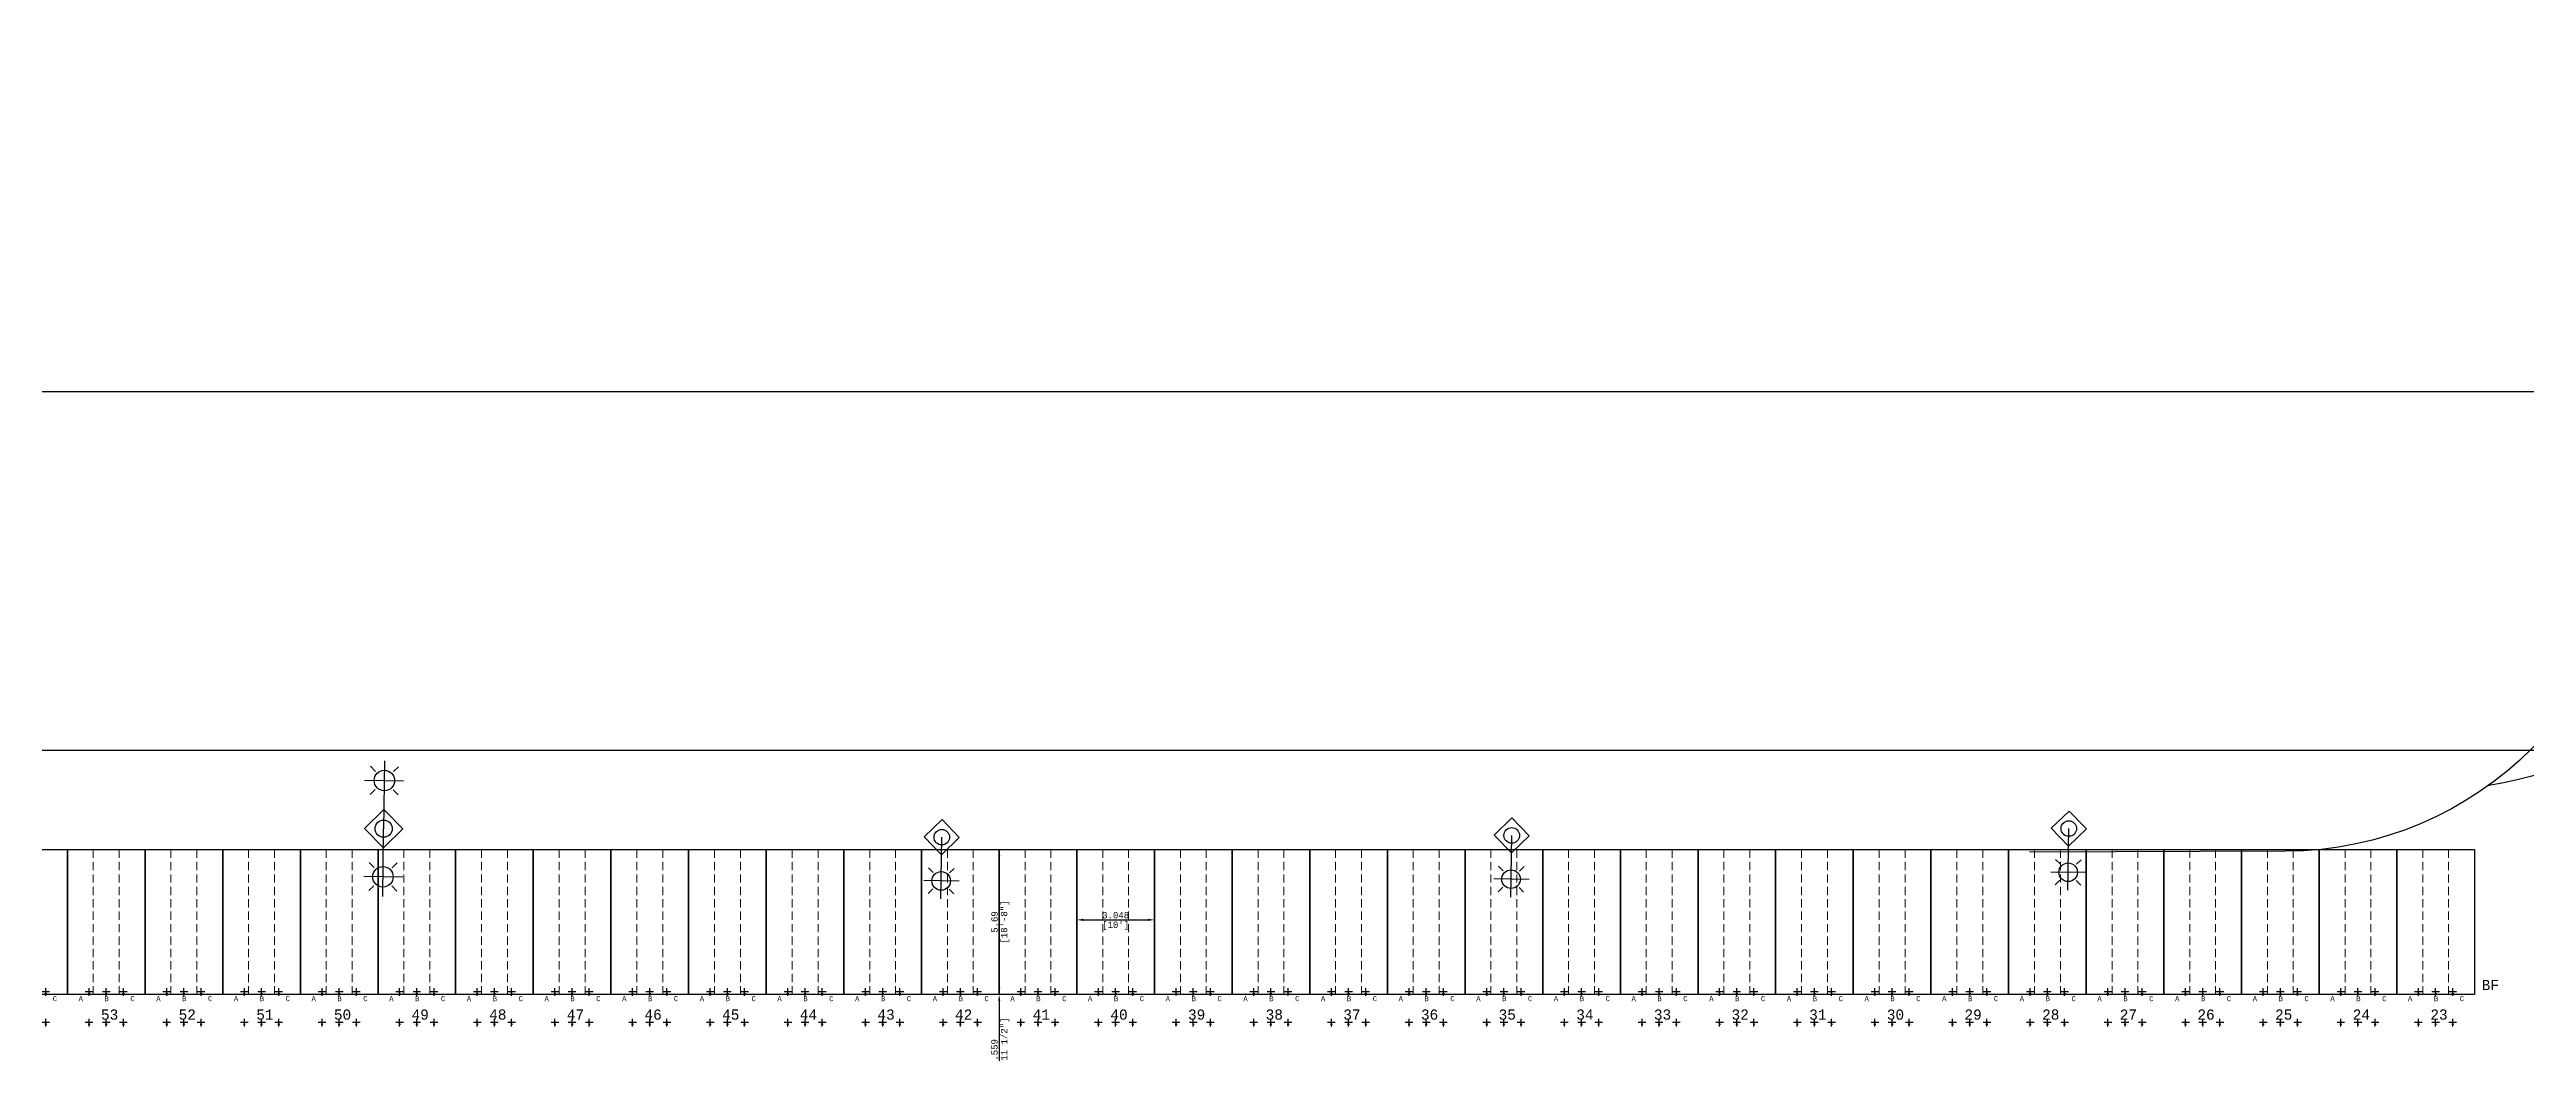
# Model space of a CAD drawing. Header units: inches. Extents: x -233729 to 737493, y -275239 to 196021.
# Drawn here: x 253287 to 350519, y -11931 to 27458 of the extents above; entities that cross this region are included whole.
import ezdxf

# ---------------------------------------------------------------- set-up
doc = ezdxf.new("R2010")
doc.units = ezdxf.units.IN
doc.header["$MEASUREMENT"] = 0
doc.linetypes.add('DASHED', pattern=[0.75, 0.5, -0.25])
for name, color, linetype in [('_FL_EXT_ELECTRICAL', 252, 'Continuous'), ('_FL_NEW WH_WALLS', 1, 'Continuous'), ('Bin location transponder', 250, 'Continuous'), ('PR-CONCRETE', 224, 'Continuous'), ('WF_numbers', 6, 'Continuous')]:
    doc.layers.add(name, color=color, linetype=linetype)
for name, color, linetype, lineweight in [('PR-CTR', 93, 'Continuous', 25), ('WF dimensions', 3, 'Continuous', 30), ('WF dimentions', 3, 'Continuous', 30), ('WF transponder', 3, 'Continuous', 30), ('WF_bay', 5, 'Continuous', 30), ('WF_sketch_stock_areas', 30, 'Continuous', 30)]:
    doc.layers.add(name, color=color, linetype=linetype, lineweight=lineweight)
doc.styles.add('WF_txt', font='consola.ttf')
doc.dimstyles.new('DIM_50', dxfattribs={"dimscale": 50, "dimtxt": 5, "dimasz": 5, "dimexe": 2, "dimexo": 2, "dimgap": 1.1, "dimtad": 1, "dimtoh": 1, "dimdec": 3, "dimlfac": 0.001, "dimdsep": 46, "dimtxsty": 'WF_txt', "dimcen": 3, "dimclrd": 256, "dimclre": 256, "dimclrt": 7, "dimadec": 1, "dimazin": 0, "dimtfac": 1, "dimtdec": 3, "dimtmove": 0, "dimatfit": 3, "dimfxl": 10, "dimtolj": 1, "dimtzin": 0, "dimlwd": -1, "dimlwe": -1, "dimarcsym": 0})

# ---------------------------------------------------------------- blocks, each defined once
blk = doc.blocks.new('A$Cd2fab3cb')
at = {"layer": 'PR-CONCRETE'}
blk.add_lwpolyline([(183.1, -620.22), (300.88, 106.22), (-375.29, 215.84, 0.414214), (-426.92, 178.63), (-589.53, -824.37, -0.225878), (-596.57, -834.55, 1.082972), (-534.25, -925.43, -0.21352), (-522.41, -922.28), (-198.23, -974.84, -0.413147), (-160.99, -1026.3), (-166.15, -1058.87)], format="xyb", dxfattribs=at)
at = {"layer": 'PR-CTR', "elevation": 533}
blk.add_lwpolyline([(-165.21, -999.09, 0.340075), (-199.27, -954.03), (-405.18, -920.65, 0.012472), (-405.92, -920.55), (-574.3, -891.93, -0.422904), (-578.65, -885.74), (-432.19, 65.46, -0.414074), (-414.99, 77.87), (-204.68, 48.23), (-136.04, 36.99), (0.05, 9.66), (2.47, 5.66), (3.46, -0.56)], format="xyb", dxfattribs=at)
blk = doc.blocks.new('LS1')
at = {"color": 0}
for p, q in [((-0.053, 0.235), (-0.034, 0.216)), ((0, 0.257), (0, 0)), ((0.053, 0.235), (0.034, 0.216)), ((-0.075, 0.182), (0.072, 0.182)), ((-0.034, 0.148), (-0.053, 0.129)), ((0.034, 0.148), (0.053, 0.129))]:
    blk.add_line(p, q, dxfattribs=at)
at = {"color": 0, "flags": 128}
blk.add_lwpolyline([(0, 0.073), (-0.073, 0), (0, -0.073), (0.073, 0)], close=True, dxfattribs=at)
at = {"color": 0}
for centre, radius in [((0, 0.182), 0.0387), ((0, 0), 0.0324)]:
    blk.add_circle(centre, radius, dxfattribs=at)
blk = doc.blocks.new('*U13', base_point=(1597908.279, 828992.962, 568.357))
at = {"xscale": 30.92178326998604, "yscale": 30.92178326998604, "zscale": 30.92178326998604, "rotation": 260}
blk.add_blockref('LS1', (1597908.279, 828992.962, 568.357), dxfattribs=at)
blk = doc.blocks.new('LS2')
for p, q in [((-0.0531, 0.2353), (-0.0342, 0.2164)), ((0, 0.2573), (0, 0)), ((0.0531, 0.2353), (0.0342, 0.2164)), ((-0.0751, 0.1822), (0.0722, 0.1822)), ((-0.0342, 0.148), (-0.0531, 0.1291)), ((0.0342, 0.148), (0.0531, 0.1291)), ((0, -0.2573), (0, 0)), ((0.0751, -0.1822), (-0.0722, -0.1822)), ((-0.0342, -0.148), (-0.0531, -0.1291)), ((0.0342, -0.148), (0.0531, -0.1291)), ((-0.0531, -0.2353), (-0.0342, -0.2164)), ((0.0531, -0.2353), (0.0342, -0.2164))]:
    blk.add_line(p, q)
at = {"flags": 128}
blk.add_lwpolyline([(0, 0.0726), (-0.0726, 0), (0, -0.0726), (0.0726, 0)], close=True, dxfattribs=at)
for centre, radius in [((0, 0.1822), 0.0387), ((0, 0), 0.0324), ((0, -0.1822), 0.0387)]:
    blk.add_circle(centre, radius)
blk = doc.blocks.new('*U14', base_point=(1597895.747, 828922.174, 567.138))
at = {"xscale": 34.01107394007052, "yscale": 34.01107394007052, "zscale": 34.01107394007052, "rotation": 260}
blk.add_blockref('LS2', (1597895.747, 828922.174, 567.138), dxfattribs=at)
blk = doc.blocks.new('*U20', base_point=(1597930.302, 829136.435, 571.673))
at = {"xscale": 30.92178326998604, "yscale": 30.92178326998604, "zscale": 30.92178326998604, "rotation": 260}
blk.add_blockref('LS1', (1597930.302, 829136.435, 571.673), dxfattribs=at)
blk = doc.blocks.new('*U21', base_point=(1597919.748, 829065.463, 571.454))
at = {"xscale": 30.92178326998604, "yscale": 30.92178326998604, "zscale": 30.92178326998604, "rotation": 260}
blk.add_blockref('LS1', (1597919.748, 829065.463, 571.454), dxfattribs=at)
blk = doc.blocks.new('Bin location transponder')
at = {"layer": 'Bin location transponder', "color": 3, "lineweight": 30}
for p, q in [((-600, 0), (600, 0)), ((-150, 300), (150, 300)), ((0, 600), (0, -600))]:
    blk.add_line(p, q, dxfattribs=at)
blk = doc.blocks.new('WF 120x224in bay')
at = {"layer": 'WF_bay', "linetype": 'DASHED', "lineweight": 5, "ltscale": 650}
for p, q in [((1016, 5690), (1016, 0)), ((2032, 5690), (2032, 0))]:
    blk.add_line(p, q, dxfattribs=at)
at = {"layer": 'WF_bay'}
blk.add_lwpolyline([(0, 5690), (3048, 5690), (3048, 0), (0, 0)], close=True, dxfattribs=at)
at = {"layer": 'WF transponder', "xscale": 0.25, "yscale": 0.25, "zscale": 0.25, "rotation": 180.0000000062352}
for p in [(850, 100), (1524, 100), (2198, 100), (850, -1100), (1524, -1100), (2198, -1100)]:
    blk.add_blockref('Bin location transponder', p, dxfattribs=at)
at = {"layer": 'WF_numbers', "linetype": 'DASHED', "char_height": 200, "attachment_point": 1, "rotation": 0, "style": 'WF_txt'}
for s, insert in [('A', (439, -62, -723)), ('B', (1455, -62, -723)), ('C', (2471, -62, -723))]:
    blk.add_mtext_dynamic_manual_height_columns(s, width=423.53, gutter_width=2118, heights=[0], dxfattribs=dict(at, insert=insert))
blk = doc.blocks.new('*D168')
at = {"layer": 'WF dimentions', "transparency": 16777216}
for p, q in [((290566, -4179), (290566, -9369)), ((290666, -3929), (290666, -3929))]:
    blk.add_line(p, q, dxfattribs=at)
for points in [[(290524, -4179), (290607, -4179), (290566, -3929)], [(290524, -9369), (290607, -9369), (290566, -9619)]]:
    blk.add_solid(points, dxfattribs=at)
at = {"layer": 'WF dimentions', "color": 7, "transparency": 16777216, "char_height": 250, "attachment_point": 5, "rotation": 90, "style": 'WF_txt'}
for s, insert in [('\\A1;5.69', (290382, -6774)), ('\\A1;[18\'-8"]', (290798, -6774))]:
    blk.add_mtext(s, dxfattribs=dict(at, insert=insert))
blk = doc.blocks.new('*D169')
at = {"layer": 'WF dimentions', "transparency": 16777216}
for p, q in [((290666, -9619), (290666, -9619)), ((290566, -9869), (290566, -13928)), ((290466, -14178), (290466, -14178))]:
    blk.add_line(p, q, dxfattribs=at)
for points in [[(290524, -9869), (290607, -9869), (290566, -9619)], [(290524, -13928), (290607, -13928), (290566, -14178)]]:
    blk.add_solid(points, dxfattribs=at)
at = {"layer": 'WF dimentions', "color": 7, "transparency": 16777216, "char_height": 250, "attachment_point": 5, "rotation": 90, "style": 'WF_txt'}
for s, insert in [('\\A1;[14\'-11 1/2"]', (290798, -11898)), ('\\A1;4.559', (290382, -11898))]:
    blk.add_mtext(s, dxfattribs=dict(at, insert=insert))
blk = doc.blocks.new('*D195')
at = {"layer": 'WF dimentions', "transparency": 16777216}
for p, q in [((-233, -3519), (-233, 70)), ((351372, -3834), (351372, 70)), ((17, -30), (351122, -30))]:
    blk.add_line(p, q, dxfattribs=at)
for points in [[(17, 12), (17, -71), (-233, -30)], [(351122, 12), (351122, -71), (351372, -30)]]:
    blk.add_solid(points, dxfattribs=at)
at = {"layer": 'WF dimentions', "color": 7, "transparency": 16777216, "char_height": 250, "attachment_point": 5, "style": 'WF_txt'}
for s, insert in [('\\A1;351.605', (175569, 154)), ('\\A1;[1153\'-6 3/4"]', (175569, -263))]:
    blk.add_mtext(s, dxfattribs=dict(at, insert=insert))
blk = doc.blocks.new('*D188')
at = {"layer": 'WF dimentions', "transparency": 16777216}
for p, q in [((293614, -6674), (293614, -6589)), ((293864, -6689), (296412, -6689)), ((296662, -6674), (296662, -6589))]:
    blk.add_line(p, q, dxfattribs=at)
for points in [[(293864, -6647), (293864, -6731), (293614, -6689)], [(296412, -6647), (296412, -6731), (296662, -6689)]]:
    blk.add_solid(points, dxfattribs=at)
at = {"layer": 'WF dimentions', "color": 7, "transparency": 16777216, "char_height": 250, "attachment_point": 5, "style": 'WF_txt'}
for s, insert in [('\\A1;3.048', (295138, -6506)), ("\\A1;[10']", (295138, -6922))]:
    blk.add_mtext(s, dxfattribs=dict(at, insert=insert))
blk = doc.blocks.new('*D490')
at = {"layer": 'WF dimensions', "transparency": 16777216}
for p, q in [((387698, 16532), (387698, 14289)), ((387798, 16782), (387798, 16782)), ((100, 14039), (387798, 14039))]:
    blk.add_line(p, q, dxfattribs=at)
for points in [[(387656, 16532), (387739, 16532), (387698, 16782)], [(387656, 14289), (387739, 14289), (387698, 14039)]]:
    blk.add_solid(points, dxfattribs=at)
at = {"layer": 'WF dimensions', "color": 7, "transparency": 16777216, "char_height": 250, "attachment_point": 5, "rotation": 90, "style": 'WF_txt'}
for s, insert in [('\\A1;2.743', (387514, 15410)), ("\\A1;[9']", (387930, 15410))]:
    blk.add_mtext(s, dxfattribs=dict(at, insert=insert))

msp = doc.modelspace()

# ---------------------------------------------------------------- block references
at = {"layer": '_FL_EXT_ELECTRICAL', "xscale": 304.8, "yscale": 304.8, "zscale": 304.8, "rotation": 279.165730897702}
for name, p in [('*U14', (266403.23727, -3111.98403, -156289.248)), ('*U13', (288312.38021, -3446.07977, -155917.6968)), ('*U21', (310685.36837, -3377.1408, -154973.7312)), ('*U20', (332553.84293, -3107.10653, -154906.98))]:
    msp.add_blockref(name, p, dxfattribs=at)
at = {"layer": '_FL_NEW WH_WALLS', "color": 0, "xscale": 304.799999999516, "yscale": 304.799999999516, "zscale": 304.799999999516, "rotation": 279.2093042914935}
msp.add_blockref('A$Cd2fab3cb', (657699.67072, -2373.84916, -162219.4368), dxfattribs=at)
at = {"layer": 'WF_sketch_stock_areas'}
for p in [(250941.5173, -9618.53724, -361.63265), (253989.5173, -9618.53724, -361.63265), (257037.5173, -9618.53724, -361.63265), (260085.5173, -9618.53724, -361.63265), (263133.5173, -9618.53724, -361.63265), (266181.5173, -9618.53724, -361.63265), (269229.5173, -9618.53724, -361.63265), (272277.5173, -9618.53724, -361.63265), (275325.5173, -9618.53724, -361.63265), (278373.5173, -9618.53724, -361.63265), (281421.5173, -9618.53724, -361.63265), (284469.5173, -9618.53724, -361.63265), (287517.5173, -9618.53724, -361.63265), (290565.5173, -9618.53724, -361.63265), (293613.5173, -9618.53724, -361.63265), (296661.5173, -9618.53724, -361.63265), (299709.5173, -9618.53724, -361.63265), (302757.5173, -9618.53724, -361.63265), (305805.5173, -9618.53724, -361.63265), (308853.5173, -9618.53724, -361.63265), (311901.5173, -9618.53724, -361.63265), (314949.5173, -9618.53724, -361.63265), (317997.5173, -9618.53724, -361.63265), (321045.5173, -9618.53724, -361.63265), (324093.5173, -9618.53724, -361.63265), (327141.5173, -9618.53724, -361.63265), (330189.5173, -9618.53724, -361.63265), (333237.5173, -9618.53724, -361.63265), (336285.5173, -9618.53724, -361.63265), (339333.5173, -9618.53724, -361.63265), (342381.5173, -9618.53724, -361.63265), (345429.5173, -9618.53724, -361.63265)]:
    msp.add_blockref('WF 120x224in bay', p, dxfattribs=at)

# ---------------------------------------------------------------- texts
at = {"layer": 'WF_numbers', "linetype": 'DASHED', "char_height": 400, "attachment_point": 1, "style": 'WF_txt'}
for s, insert in [('BF', (348763.45881, -9046.06592, -324800.50625)), ('53', (255306.19754, -10206.46287, -361.63265)), ('52', (258354.19754, -10206.46287, -361.63265)), ('51', (261402.19754, -10206.46287, -361.63265)), ('50', (264450.19754, -10206.46287, -361.63265)), ('49', (267498.19754, -10206.46287, -361.63265)), ('48', (270546.19754, -10206.46287, -361.63265)), ('47', (273594.19754, -10206.46287, -361.63265)), ('46', (276642.19754, -10206.46287, -361.63265)), ('45', (279690.19754, -10206.46287, -361.63265)), ('44', (282738.19754, -10206.46287, -361.63265)), ('43', (285786.19754, -10206.46287, -361.63265)), ('42', (288834.19754, -10206.46287, -361.63265)), ('41', (291882.19754, -10206.46287, -361.63265)), ('40', (294930.19754, -10206.46287, -361.63265)), ('39', (297978.19754, -10206.46287, -361.63265)), ('38', (301026.19754, -10206.46287, -361.63265)), ('37', (304074.19754, -10206.46287, -361.63265)), ('36', (307122.19754, -10206.46287, -361.63265)), ('35', (310170.19754, -10206.46287, -361.63265)), ('34', (313218.19754, -10206.46287, -361.63265)), ('33', (316266.19754, -10206.46287, -361.63265)), ('32', (319314.19754, -10206.46287, -361.63265)), ('31', (322362.19754, -10206.46287, -361.63265)), ('30', (325410.19754, -10206.46287, -361.63265)), ('29', (328458.19754, -10206.46287, -361.63265)), ('28', (331506.19754, -10206.46287, -361.63265)), ('27', (334554.19754, -10206.46287, -361.63265)), ('26', (337602.19754, -10206.46287, -361.63265)), ('25', (340650.19754, -10206.46287, -361.63265)), ('24', (343698.19754, -10206.46287, -361.63265)), ('23', (346746.19754, -10206.46287, -361.63265))]:
    msp.add_mtext_dynamic_manual_height_columns(s, width=423.5307578, gutter_width=2117.65379, heights=[0], dxfattribs=dict(at, insert=insert))

# ---------------------------------------------------------------- dimensions: what is measured, and where the dimension line sits
at = {"layer": 'WF dimensions'}
dim = msp.add_linear_dim(base=(387697.7374, 14038.75344), p1=(387697.7374, 16781.95344), p2=(0, 14038.75344, -162219.4368), angle=90, dimstyle='DIM_50', override={"dimpost": '\\X'}, dxfattribs=at)
dim.commit()
dim.dimension.update_dxf_attribs({"geometry": '*D490', "text_midpoint": (387697.7374, 15410.35344)})
at = {"layer": 'WF dimentions'}
for base, p1, p2, picture, middle in [((351371.81116, -29.83126), (-233.10686, -3619.21414, -162219.4368), (351371.81116, -3933.80357, -361.63265), '*D195', (175569.35215, -29.83126)), ((296661.5173, -6689.08875), (293613.5173, -6773.73724, -361.63265), (296661.5173, -6773.73724, -361.63265), '*D188', (295137.5173, -6689.08875))]:
    dim = msp.add_linear_dim(base=base, p1=p1, p2=p2, dimstyle='DIM_50', override={"dimpost": '\\X'}, dxfattribs=at)
    dim.commit()
    dim.dimension.update_dxf_attribs({"geometry": picture, "text_midpoint": middle})
for base, p1, p2, override, picture, middle in [((290565.5173, -9618.53724), (290565.5173, -3928.93724, -361.63265), (290565.5173, -9618.53724, -361.63265), {"dimpost": '\\X'}, '*D168', (290565.5173, -6773.73724)), ((290565.5173, -14177.83724), (290565.5173, -9618.53724, -361.63265), (290565.51746, -14177.83724, -361.63265), {"dimpost": '\\X', "dimtmove": 1}, '*D169', (290565.5173, -11898.18724))]:
    dim = msp.add_linear_dim(base=base, p1=p1, p2=p2, angle=90, dimstyle='DIM_50', override=override, dxfattribs=at)
    dim.commit()
    dim.dimension.update_dxf_attribs({"geometry": picture, "text_midpoint": middle})

doc.saveas('drawing.dxf')
